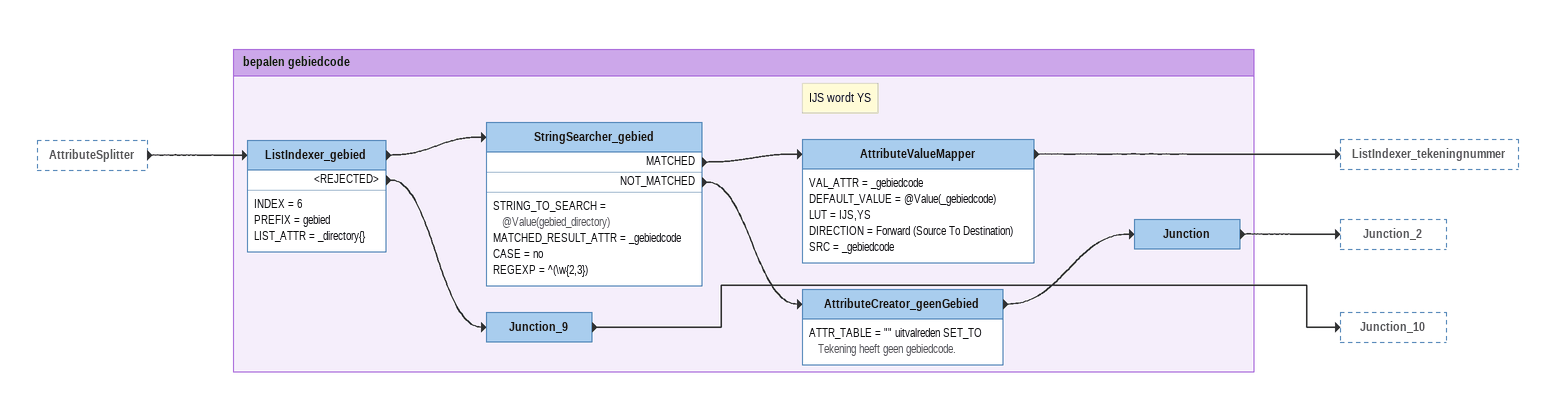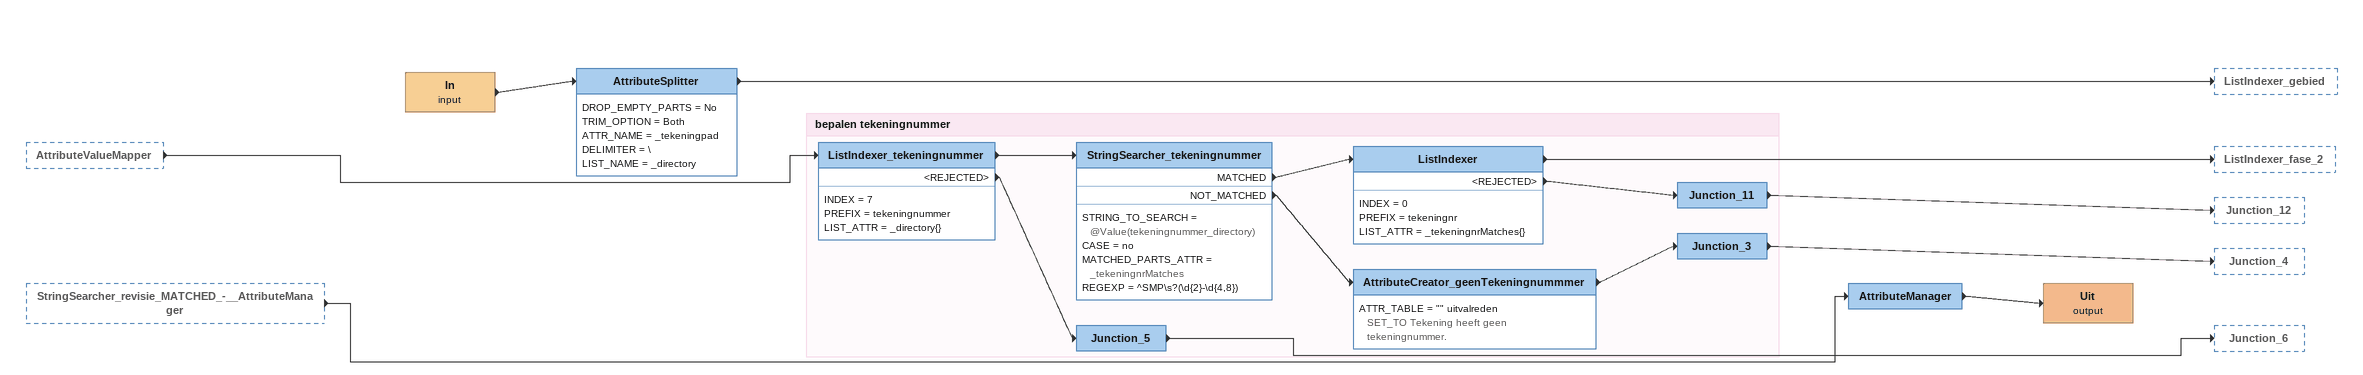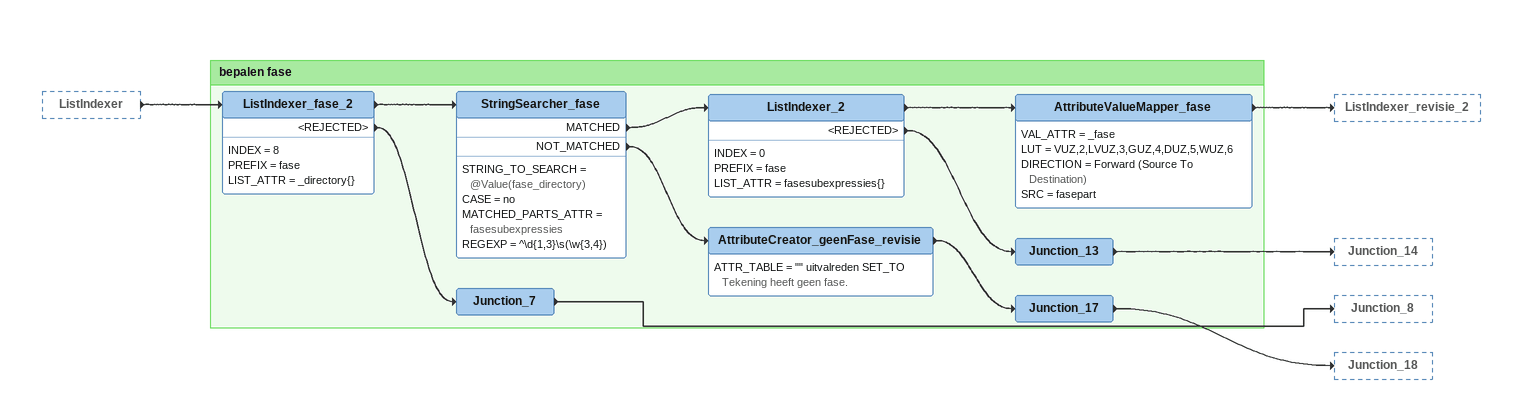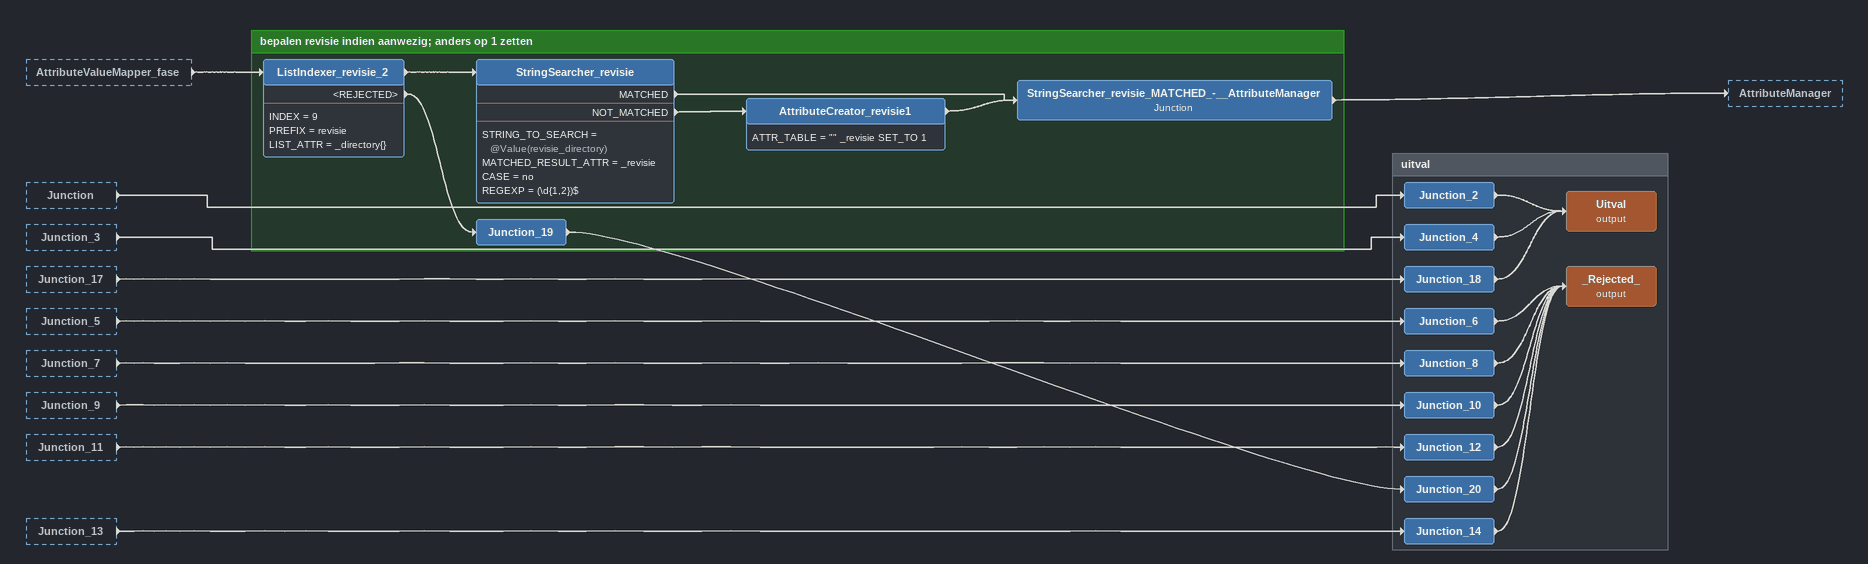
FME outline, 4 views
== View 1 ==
AttributeSplitter [outside]
    -> ListIndexer_gebied

Bookmark: bepalen gebiedcode
ListIndexer_gebied
    INDEX = 6
    PREFIX = gebied
    LIST_ATTR = _directory{}
    -> StringSearcher_gebied
    <REJECTED> -> Junction_9
StringSearcher_gebied
    STRING_TO_SEARCH = @Value(gebied_directory)
    MATCHED_RESULT_ATTR = _gebiedcode
    CASE = no
    REGEXP = ^(\w{2,3})
    MATCHED -> AttributeValueMapper
    NOT_MATCHED -> AttributeCreator_geenGebied
Note: IJS wordt YS
AttributeValueMapper
    VAL_ATTR = _gebiedcode
    DEFAULT_VALUE = @Value(_gebiedcode)
    LUT = IJS,YS
    DIRECTION = Forward (Source To Destination)
    SRC = _gebiedcode
    -> ListIndexer_tekeningnummer
AttributeCreator_geenGebied
    ATTR_TABLE = "" uitvalreden SET_TO Tekening heeft geen gebiedcode.
    -> Junction
Junction
    -> Junction_2
Junction_9
    -> Junction_10

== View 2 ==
AttributeValueMapper [outside]
    -> ListIndexer_tekeningnummer
StringSearcher_revisie_MATCHED_-__AttributeManager [outside]
    -> AttributeManager
In (input)
    -> AttributeSplitter
AttributeSplitter
    DROP_EMPTY_PARTS = No
    TRIM_OPTION = Both
    ATTR_NAME = _tekeningpad
    DELIMITER = \
    LIST_NAME = _directory
    -> ListIndexer_gebied
AttributeManager
    -> Uit (output)
Uit (output)

Bookmark: bepalen tekeningnummer
ListIndexer_tekeningnummer
    INDEX = 7
    PREFIX = tekeningnummer
    LIST_ATTR = _directory{}
    -> StringSearcher_tekeningnummer
    <REJECTED> -> Junction_5
StringSearcher_tekeningnummer
    STRING_TO_SEARCH = @Value(tekeningnummer_directory)
    CASE = no
    MATCHED_PARTS_ATTR = _tekeningnrMatches
    REGEXP = ^SMP\s?(\d{2}-\d{4,8})
    MATCHED -> ListIndexer
    NOT_MATCHED -> AttributeCreator_geenTekeningnummmer
ListIndexer
    INDEX = 0
    PREFIX = tekeningnr
    LIST_ATTR = _tekeningnrMatches{}
    -> ListIndexer_fase_2
    <REJECTED> -> Junction_11
Junction_11
    -> Junction_12
AttributeCreator_geenTekeningnummmer
    ATTR_TABLE = "" uitvalreden SET_TO Tekening heeft geen tekeningnummer.
    -> Junction_3
Junction_3
    -> Junction_4
Junction_5
    -> Junction_6

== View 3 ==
ListIndexer [outside]
    -> ListIndexer_fase_2

Bookmark: bepalen fase
ListIndexer_fase_2
    INDEX = 8
    PREFIX = fase
    LIST_ATTR = _directory{}
    -> StringSearcher_fase
    <REJECTED> -> Junction_7
StringSearcher_fase
    STRING_TO_SEARCH = @Value(fase_directory)
    CASE = no
    MATCHED_PARTS_ATTR = fasesubexpressies
    REGEXP = ^\d{1,3}\s(\w{3,4})
    MATCHED -> ListIndexer_2
    NOT_MATCHED -> AttributeCreator_geenFase_revisie
ListIndexer_2
    INDEX = 0
    PREFIX = fase
    LIST_ATTR = fasesubexpressies{}
    -> AttributeValueMapper_fase
    <REJECTED> -> Junction_13
AttributeValueMapper_fase
    VAL_ATTR = _fase
    LUT = VUZ,2,LVUZ,3,GUZ,4,DUZ,5,WUZ,6
    DIRECTION = Forward (Source To Destination)
    SRC = fasepart
    -> ListIndexer_revisie_2
Junction_13
    -> Junction_14
AttributeCreator_geenFase_revisie
    ATTR_TABLE = "" uitvalreden SET_TO Tekening heeft geen fase.
    -> Junction_17
Junction_17
    -> Junction_18
Junction_7
    -> Junction_8

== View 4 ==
AttributeValueMapper_fase [outside]
    -> ListIndexer_revisie_2
Junction [outside]
    -> Junction_2
Junction_3 [outside]
    -> Junction_4
Junction_17 [outside]
    -> Junction_18
Junction_5 [outside]
    -> Junction_6
Junction_7 [outside]
    -> Junction_8
Junction_9 [outside]
    -> Junction_10
Junction_11 [outside]
    -> Junction_12
Junction_13 [outside]
    -> Junction_14

Bookmark: uitval
Junction_12
    -> _Rejected_ (output)
Junction_20
    -> _Rejected_ (output)
Junction_14
    -> _Rejected_ (output)
Junction_18
    -> Uitval (output)
Junction_8
    -> _Rejected_ (output)
Junction_4
    -> Uitval (output)
Junction_6
    -> _Rejected_ (output)
Junction_2
    -> Uitval (output)
Uitval (output)
Junction_10
    -> _Rejected_ (output)
_Rejected_ (output)

Bookmark: bepalen revisie indien aanwezig; anders op 1 zetten
ListIndexer_revisie_2
    INDEX = 9
    PREFIX = revisie
    LIST_ATTR = _directory{}
    -> StringSearcher_revisie
    <REJECTED> -> Junction_19
StringSearcher_revisie
    STRING_TO_SEARCH = @Value(revisie_directory)
    MATCHED_RESULT_ATTR = _revisie
    CASE = no
    REGEXP = (\d{1,2})$
    MATCHED -> StringSearcher_revisie_MATCHED_-__AttributeManager
    NOT_MATCHED -> AttributeCreator_revisie1
AttributeCreator_revisie1
    ATTR_TABLE = "" _revisie SET_TO 1
    -> StringSearcher_revisie_MATCHED_-__AttributeManager
StringSearcher_revisie_MATCHED_-__AttributeManager: Junction
    -> AttributeManager
Junction_19
    -> Junction_20
